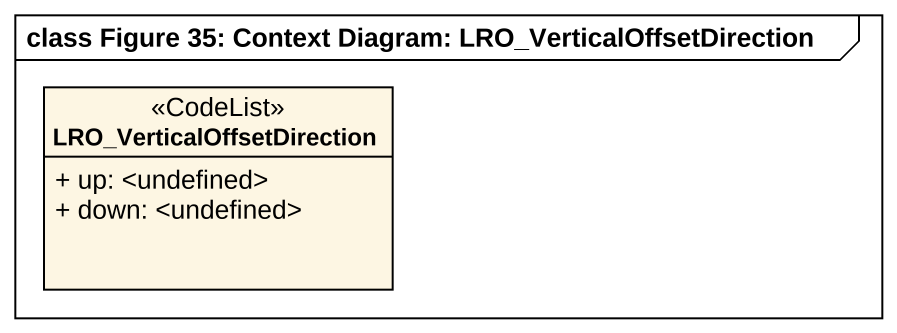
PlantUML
@startuml
mainframe class Figure 35: Context Diagram: LRO_VerticalOffsetDirection
hide circle
hide empty members
skinparam classAttributeIconSize 0
class LRO_VerticalOffsetDirection <<CodeList>> {
  + up: <undefined>
  + down: <undefined>
}
@enduml
